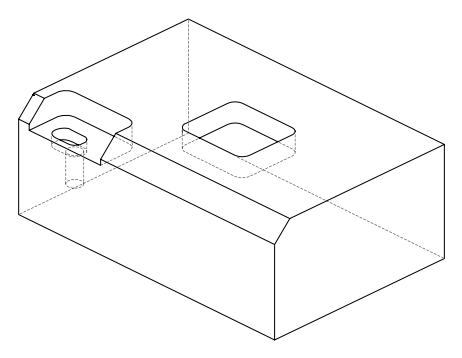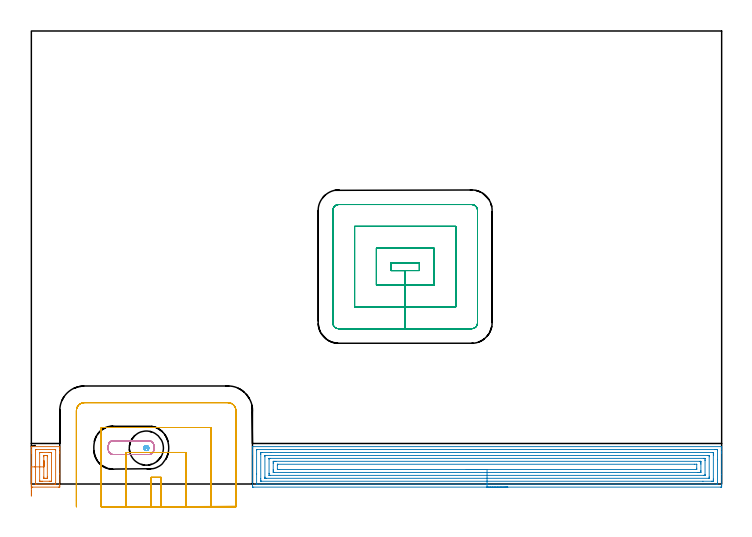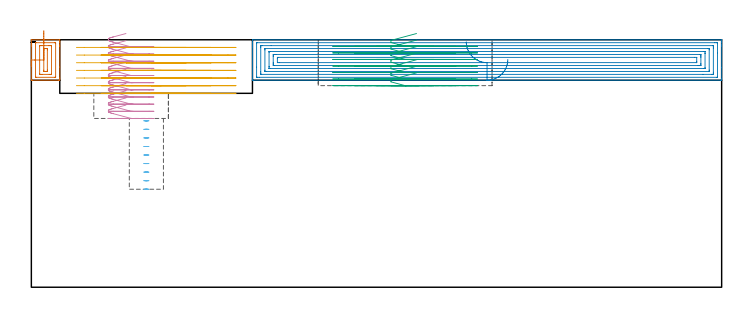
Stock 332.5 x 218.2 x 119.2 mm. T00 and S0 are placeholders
(PLAN: 6 operations, 3 tool changes, 35.3 min)
(1 AREA_MILL | FG_CHAMFER_SURFACE | UGT0205_001 | 1.09 min | 4095 mm3)
(2 AREA_MILL_1 | FG_CHAMFER_SURFACE_1 | UGT0205_001 | 13.03 min | 44459 mm3)
(3 MILL_RECTANGULAR_POCKET | POCKET_RECTANGULAR_STRAIGHT | UGT0201_132 | Follow Part, ap 3.5, ae 75% | 8.87 min | 134715 mm3)
(4 MILL_RECTANGULAR_POCKET_1 | POCKET_RECTANGULAR_STRAIGHT_1 | UGT0201_132 | Follow Part, ap 3.5, ae 75% | 2.3 min | 25212 mm3)
(5 MILL_SLOT | SLOT_PARTIAL_RECTANGULAR | UGT0201_008 | Follow Part, ap 4, ae 75% | 9.64 min | 91330 mm3)
(6 MILL_BLIND_HOLE_FROM_SOLID_MATERIAL | STEP1POCKET | UGT0201_132 | Spiral | 0.42 min | 7196 mm3)
(TOOL UGT0205_001 | Chamfer Mill 20 x 3 x 45 deg. | D20 FL50 Z2)
(TOOL UGT0201_132 | Carbide End Mill 14.0 | D14 FL30 Z4)
(TOOL UGT0201_008 | End Mill 16 mm | D16 FL32 Z4)
(OP 1 AREA_MILL)
G17 G21 G94 G90
T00 M6
G54
G17 G0 G90 X0. Y-5.892 S1061 M3
G43 Z129.2 H0
Z109.447
G94 G1 Y-5.249 Z108.858 F250.
Y-4.557 Z108.327
Y-3.821 Z107.858
Y-3.047 Z107.455
Y-2.241 Z107.121
Y-1.409 Z106.859
Y-0.558 Z106.67
Y0.307 Z106.556
Y1.179 Z106.518
Y2.05 Z106.556
Y2.915 Z106.67
Y3.767 Z106.859
Y4.599 Z107.121
Y5.405 Z107.455
Y6.179 Z107.858
Y6.915 Z108.327
Y7.607 Z108.858
Y8.25 Z109.447
Y14.874 Z116.068
Y15.446 Z116.642
Y15.757 Z116.953
Y16.329 Z117.525
Y16.641 Z117.835
Y17.664 Z118.863
X0.007 Y17.988 Z119.179
X0.009 Y17.997 Z119.188
X0.158 Y18. Z119.2
X13.542
X13.691 Y17.997 Z119.188
X13.693 Y17.988 Z119.179
X13.7 Y17.664 Z118.863
Y17.264 Z118.464
Y16.641 Z117.835
Y15.446 Z116.642
Y14.874 Z116.068
Y4.86 Z106.057
Y-0.427 Z100.771
X13.696 Y-1.024 Z100.173
X13.691 Y-1.492 Z99.706
X13.572 Y-1.495 Z99.703
X13.096 Y-1.5 Z99.7
X0.604
X0.188 Y-1.496 Z99.702
X0.01 Y-1.492 Z99.706
X0. Y-1.309 Z99.888
Y8.25 Z109.447
X1.496 Z109.45
X2.
X2.001 Y16.141 Z117.341
X2.008 Y16.526 Z117.726
X2.01 Y16.573 Z117.773
X2.025 Y16.579 Z117.779
X2.075 Y16.582 Z117.782
X2.179 Y16.585 Z117.785
X2.388 Y16.586 Z117.786
X11.312 Y16.585 Z117.785
X11.368
X11.69 Y16.577 Z117.777
X11.694 Y16.475 Z117.675
X11.699 Y16.257 Z117.457
Y0.359 Z101.559
X11.692 Y-0.026 Z101.174
X11.69 Y-0.073 Z101.127
X11.675 Y-0.079 Z101.121
X11.625 Y-0.082 Z101.118
X11.521 Y-0.085 Z101.115
X11.312 Y-0.086 Z101.114
X2.388 Y-0.085 Z101.115
X2.332
X2.01 Y-0.077 Z101.123
X2.006 Y0.025 Z101.225
X2.001 Y0.243 Z101.443
X2. Y8.25 Z109.45
X4.
Y15.045 Z116.245
X4.003 Y15.102 Z116.302
X4.009 Y15.147 Z116.347
X4.013 Y15.165 Z116.365
X4.024 Y15.166 Z116.366
X4.173 Y15.169 Z116.369
X4.765 Y15.171 Z116.371
X5.065 Y15.172 Z116.372
X8.334
X8.635 Y15.171 Z116.371
X9.228 Y15.17 Z116.37
X9.527 Y15.167 Z116.367
X9.626 Y15.165 Z116.365
X9.69 Y15.154 Z116.354
X9.694 Y15.045 Z116.245
X9.698 Y14.874 Z116.074
X9.7 Y14.703 Z115.903
Y1.455 Z102.655
X9.697 Y1.398 Z102.598
X9.691 Y1.353 Z102.553
X9.687 Y1.335 Z102.535
X9.676 Y1.334 Z102.534
X9.527 Y1.331 Z102.531
X8.935 Y1.329 Z102.529
X8.635 Y1.328 Z102.528
X5.366
X5.065 Y1.329 Z102.529
X4.472 Y1.33 Z102.53
X4.173 Y1.333 Z102.533
X4.074 Y1.335 Z102.535
X4.01 Y1.346 Z102.546
X4.006 Y1.455 Z102.655
X4.002 Y1.626 Z102.826
X4. Y1.797 Z102.997
Y8.25 Z109.45
X6.
Y13.108 Z114.308
X6.005 Y13.528 Z114.728
X6.01 Y13.737 Z114.937
X6.017 Y13.751 Z114.951
X6.043 Y13.753 Z114.953
X6.1 Y13.756 Z114.956
X6.194 Y13.757 Z114.957
X7.086
X7.59
X7.641 Y13.756 Z114.956
X7.677 Y13.753 Z114.953
X7.69 Y13.75 Z114.95
X7.693 Y13.731 Z114.931
X7.697 Y13.538 Z114.738
X7.7 Y13.15 Z114.35
Y3.392 Z104.592
X7.695 Y2.972 Z104.172
X7.69 Y2.763 Z103.963
X7.683 Y2.749 Z103.949
X7.657 Y2.747 Z103.947
X7.6 Y2.744 Z103.944
X7.506 Y2.743 Z103.943
X6.614
X6.109
X6.059 Y2.744 Z103.944
X6.023 Y2.747 Z103.947
X6.01 Y2.75 Z103.95
X6.007 Y2.769 Z103.969
X6.003 Y2.962 Z104.162
X6. Y3.35 Z104.55
Y8.25 Z109.45
Y8.839 Z110.093
Y9.37 Z110.785
Y9.839 Z111.521
Y10.242 Z112.295
Y10.576 Z113.101
Y10.838 Z113.933
Y11.027 Z114.785
Y11.141 Z115.65
Y11.179 Z116.521
Y11.141 Z117.393
Y11.027 Z118.258
Y10.838 Z119.109
Y10.576 Z119.941
Y10.242 Z120.747
Y9.839 Z121.521
Y9.37 Z122.257
Y8.839 Z122.949
Y8.25 Z123.592
G0 Z129.2
M5
M2
(OP 2 AREA_MILL_1)
G17 G21 G94 G90
T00 M6
G54
G17 G0 G90 X229.5 Y-1.5 S1061 M3
G43 Z129.2 H0
Z109.7
G94 G1 X229.462 Z108.828 F250.
X229.348 Z107.963
X229.159 Z107.112
X228.897 Z106.28
X228.563 Z105.474
X228.16 Z104.7
X227.692 Z103.964
X227.16 Z103.272
X226.571 Z102.629
X225.928 Z102.04
X225.236 Z101.508
X224.5 Z101.04
X223.726 Z100.637
X222.92 Z100.303
X222.088 Z100.041
X221.237 Z99.852
X220.372 Z99.738
X219.5 Z99.7
X107.1
X106.624 Y-1.495 Z99.703
X106.509 Y-1.492 Z99.706
X106.5 Y-1.024 Z100.173
Y14.28 Z115.475
Y14.874 Z116.068
Y15.452 Z116.649
Y15.757 Z116.953
Y16.336 Z117.532
Y16.641 Z117.835
Y17.671 Z118.871
X106.507 Y17.989 Z119.179
X106.509 Y17.997 Z119.188
X106.654 Y18. Z119.2
X332.346
X332.491 Y17.997 Z119.188
X332.493 Y17.989 Z119.179
X332.5 Y17.671 Z118.87
Y17.25 Z118.449
Y16.641 Z117.835
Y15.453 Z116.649
Y14.874 Z116.068
Y4.565 Z105.762
Y-0.735 Z100.462
X332.497 Y-1.024 Z100.173
X332.491 Y-1.492 Z99.706
X332.376 Y-1.495 Z99.703
X331.9 Y-1.5 Z99.7
X219.5
Y-0.086 Z101.114
X109.776
X108.884 Y-0.085 Z101.115
X108.827 Y-0.084 Z101.116
X108.51 Y-0.074 Z101.126
X108.506 Y0.024 Z101.224
X108.502 Y0.238 Z101.438
X108.5 Y4.781 Z105.981
X108.501 Y16.137 Z117.337
X108.505 Y16.518 Z117.718
X108.51 Y16.567 Z117.767
X108.514 Y16.58 Z117.78
X108.52 Y16.581 Z117.781
X108.571 Y16.584 Z117.784
X108.675 Y16.585 Z117.785
X108.884 Y16.586 Z117.786
X329.224
X330.116 Y16.585 Z117.785
X330.173 Y16.584 Z117.784
X330.49 Y16.574 Z117.774
X330.493 Y16.476 Z117.676
X330.498 Y16.262 Z117.462
X330.5 Y11.718 Z112.918
X330.499 Y0.363 Z101.563
X330.495 Y-0.018 Z101.182
X330.49 Y-0.068 Z101.132
X330.487 Y-0.08 Z101.12
X330.48 Y-0.082 Z101.118
X330.43 Y-0.084 Z101.116
X330.325 Y-0.085 Z101.115
X330.116 Y-0.086 Z101.114
X219.5
Y1.328 Z102.528
X110.668 Y1.329 Z102.529
X110.568 Y1.33 Z102.53
X110.533 Y1.332 Z102.532
X110.518 Y1.334 Z102.534
X110.51 Y1.35 Z102.55
X110.505 Y1.459 Z102.659
X110.502 Y1.626 Z102.826
X110.5 Y1.792 Z102.992
Y2.509 Z103.709
Y14.157 Z115.357
X110.505 Y14.874 Z116.074
X110.509 Y15.032 Z116.232
X110.527 Y15.165 Z116.365
X110.668 Y15.166 Z116.366
X111.261 Y15.17 Z116.37
X115.525 Y15.171 Z116.371
X328.332
X328.432 Y15.17 Z116.37
X328.467 Y15.167 Z116.367
X328.482 Y15.165 Z116.365
X328.49 Y15.15 Z116.35
X328.494 Y15.04 Z116.24
X328.498 Y14.874 Z116.074
X328.5 Y14.708 Z115.908
Y13.991 Z115.191
Y2.343 Z103.543
X328.495 Y1.626 Z102.826
X328.491 Y1.468 Z102.668
X328.473 Y1.335 Z102.535
X328.332 Y1.334 Z102.534
X327.739 Y1.329 Z102.529
X323.493 Y1.328 Z102.528
X219.5
Y2.743 Z103.943
X113.108
X112.606 Y2.744 Z103.944
X112.555 Y2.746 Z103.946
X112.521 Y2.749 Z103.949
X112.51 Y2.753 Z103.953
X112.508 Y2.773 Z103.973
X112.503 Y2.963 Z104.163
X112.5 Y3.345 Z104.545
Y13.108 Z114.308
X112.505 Y13.526 Z114.726
X112.51 Y13.734 Z114.934
X112.513 Y13.751 Z114.951
X112.538 Y13.753 Z114.953
X112.595 Y13.755 Z114.955
X112.689 Y13.757 Z114.957
X325.892
X326.394 Y13.756 Z114.956
X326.445 Y13.754 Z114.954
X326.479 Y13.751 Z114.951
X326.49 Y13.747 Z114.947
X326.492 Y13.727 Z114.927
X326.497 Y13.537 Z114.737
X326.5 Y13.155 Z114.355
Y3.392 Z104.592
X326.495 Y2.974 Z104.174
X326.49 Y2.766 Z103.966
X326.487 Y2.749 Z103.949
X326.462 Y2.747 Z103.947
X326.405 Y2.744 Z103.944
X326.311 Y2.743 Z103.943
X219.5
Y4.157 Z105.357
X115.009
X114.769 Y4.159 Z105.359
X114.61 Y4.163 Z105.363
X114.509 Y4.167 Z105.367
X114.507 Y4.187 Z105.387
X114.504 Y4.275 Z105.475
X114.5 Y4.898 Z106.098
Y5.159 Z106.359
Y11.963 Z113.163
X114.503 Y12.224 Z113.424
X114.506 Y12.302 Z113.502
X114.509 Y12.334 Z113.534
X114.65 Y12.338 Z113.538
X114.889 Y12.342 Z113.542
X115.009 Y12.343 Z113.543
X323.991
X324.231 Y12.341 Z113.541
X324.39 Y12.337 Z113.537
X324.491 Y12.333 Z113.533
X324.493 Y12.313 Z113.513
X324.496 Y12.224 Z113.424
X324.5 Y11.602 Z112.802
Y11.341 Z112.541
Y4.537 Z105.737
X324.497 Y4.275 Z105.475
X324.494 Y4.198 Z105.398
X324.491 Y4.166 Z105.366
X324.351 Y4.162 Z105.362
X324.111 Y4.158 Z105.358
X323.991 Y4.157 Z105.357
X219.5
Y5.571 Z106.771
X116.913
X116.754 Y5.572 Z106.772
X116.628 Y5.575 Z106.775
X116.545 Y5.578 Z106.778
X116.51 Y5.584 Z106.784
X116.508 Y5.634 Z106.834
X116.503 Y6.042 Z107.242
X116.5 Y6.45 Z107.65
Y6.925 Z108.125
Y9.983 Z111.183
X116.502 Y10.458 Z111.658
X116.505 Y10.862 Z112.062
X116.51 Y10.918 Z112.118
X116.557 Y10.922 Z112.122
X116.675 Y10.925 Z112.125
X116.913 Y10.928 Z112.128
X117.329 Y10.929 Z112.129
X117.805
X322.087
X322.246 Y10.928 Z112.128
X322.372 Y10.925 Z112.125
X322.455 Y10.922 Z112.122
X322.49 Y10.915 Z112.115
X322.492 Y10.866 Z112.066
X322.497 Y10.458 Z111.658
X322.5 Y10.05 Z111.25
Y9.575 Z110.775
Y6.517 Z107.717
X322.498 Y6.042 Z107.242
X322.495 Y5.638 Z106.838
X322.49 Y5.581 Z106.781
X322.443 Y5.578 Z106.778
X322.325 Y5.575 Z106.775
X322.087 Y5.572 Z106.772
X321.671 Y5.571 Z106.771
X321.195
X219.5
Y6.985 Z108.185
X119.589
X118.697 Y6.987 Z108.187
X118.634
X118.526 Y6.992 Z108.192
X118.509 Y7.027 Z108.227
X118.505 Y7.042 Z108.242
X118.501 Y7.119 Z108.319
X118.5 Y8.886 Z110.086
X118.502 Y9.081 Z110.281
X118.509 Y9.471 Z110.671
X118.512 Y9.51 Z110.71
X118.517 Y9.511 Z110.711
X118.541 Y9.513 Z110.713
X118.758 Y9.515 Z110.715
X319.411
X320.303 Y9.513 Z110.713
X320.366 Y9.512 Z110.712
X320.474 Y9.508 Z110.708
X320.491 Y9.473 Z110.673
X320.495 Y9.458 Z110.658
X320.499 Y9.381 Z110.581
X320.5 Y7.614 Z108.814
X320.498 Y7.419 Z108.619
X320.491 Y7.029 Z108.229
X320.488 Y6.99 Z108.19
X320.483 Y6.989 Z108.189
X320.459 Y6.987 Z108.187
X320.407 Y6.986 Z108.186
X320.303 Y6.985 Z108.185
X219.5
X218.628 Z108.223
X217.764 Z108.337
X216.912 Z108.526
X216.08 Z108.788
X215.274 Z109.122
X214.5 Z109.525
X213.764 Z109.994
X213.072 Z110.525
X212.429 Z111.114
X211.84 Z111.757
X211.309 Z112.449
X210.84 Z113.185
X210.437 Z113.959
X210.103 Z114.765
X209.841 Z115.597
X209.652 Z116.449
X209.538 Z117.314
X209.5 Z118.185
G0 Z129.2
M5
M2
(OP 3 MILL_RECTANGULAR_POCKET)
G17 G21 G94 G90
T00 M6
G54
G17 G0 G90 X185.529 Y106.6 S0 M3
G43 Z129.2 H0
Z122.2
G94 G1 X173.2 Z118.896 F250.
Y102.8 Z117.878
X180.05 Z116.043
X186.9 F500.
Y106.6
X173.2
Y102.8
X180.05
Y95.8
X193.9
Y113.6
X166.2
Y95.8
X180.05
Y85.3
X204.4
Y124.1
X155.7
Y85.3
X180.05
Y74.8
X212.1
G3 X214.9 Y77.6 R2.8
G1 Y131.8
G3 X212.1 Y134.6 R2.8
G1 X148.
G3 X145.2 Y131.8 R2.8
G1 Y77.6
G3 X148. Y74.8 R2.8
G1 X180.05
X181.05
G0 X185.529 Y106.6 Z119.043
G1 X173.2 Z115.739 F250.
Y102.8 Z114.721
X180.05 Z112.886
X186.9 F500.
Y106.6
X173.2
Y102.8
X180.05
Y95.8
X193.9
Y113.6
X166.2
Y95.8
X180.05
Y85.3
X204.4
Y124.1
X155.7
Y85.3
X180.05
Y74.8
X212.1
G3 X214.9 Y77.6 R2.8
G1 Y131.8
G3 X212.1 Y134.6 R2.8
G1 X148.
G3 X145.2 Y131.8 R2.8
G1 Y77.6
G3 X148. Y74.8 R2.8
G1 X180.05
X181.05
G0 X185.529 Y106.6 Z115.886
G1 X173.2 Z112.582 F250.
Y102.8 Z111.564
X180.05 Z109.729
X186.9 F500.
Y106.6
X173.2
Y102.8
X180.05
Y95.8
X193.9
Y113.6
X166.2
Y95.8
X180.05
Y85.3
X204.4
Y124.1
X155.7
Y85.3
X180.05
Y74.8
X212.1
G3 X214.9 Y77.6 R2.8
G1 Y131.8
G3 X212.1 Y134.6 R2.8
G1 X148.
G3 X145.2 Y131.8 R2.8
G1 Y77.6
G3 X148. Y74.8 R2.8
G1 X180.05
X181.05
G0 X185.529 Y106.6 Z112.729
G1 X173.2 Z109.425 F250.
Y102.8 Z108.407
X180.05 Z106.571
X186.9 F500.
Y106.6
X173.2
Y102.8
X180.05
Y95.8
X193.9
Y113.6
X166.2
Y95.8
X180.05
Y85.3
X204.4
Y124.1
X155.7
Y85.3
X180.05
Y74.8
X212.1
G3 X214.9 Y77.6 R2.8
G1 Y131.8
G3 X212.1 Y134.6 R2.8
G1 X148.
G3 X145.2 Y131.8 R2.8
G1 Y77.6
G3 X148. Y74.8 R2.8
G1 X180.05
X181.05
G0 X185.529 Y106.6 Z109.571
G1 X173.2 Z106.268 F250.
Y102.8 Z105.25
X180.05 Z103.414
X186.9 F500.
Y106.6
X173.2
Y102.8
X180.05
Y95.8
X193.9
Y113.6
X166.2
Y95.8
X180.05
Y85.3
X204.4
Y124.1
X155.7
Y85.3
X180.05
Y74.8
X212.1
G3 X214.9 Y77.6 R2.8
G1 Y131.8
G3 X212.1 Y134.6 R2.8
G1 X148.
G3 X145.2 Y131.8 R2.8
G1 Y77.6
G3 X148. Y74.8 R2.8
G1 X180.05
X181.05
G0 X185.529 Y106.6 Z106.414
G1 X173.2 Z103.111 F250.
Y102.8 Z102.093
X180.05 Z100.257
X186.9 F500.
Y106.6
X173.2
Y102.8
X180.05
Y95.8
X193.9
Y113.6
X166.2
Y95.8
X180.05
Y85.3
X204.4
Y124.1
X155.7
Y85.3
X180.05
Y74.8
X212.1
G3 X214.9 Y77.6 R2.8
G1 Y131.8
G3 X212.1 Y134.6 R2.8
G1 X148.
G3 X145.2 Y131.8 R2.8
G1 Y77.6
G3 X148. Y74.8 R2.8
G1 X180.05
X181.05
G0 X185.529 Y106.6 Z103.257
G1 X173.2 Z99.954 F250.
Y102.8 Z98.935
X180.05 Z97.1
X186.9 F500.
Y106.6
X173.2
Y102.8
X180.05
Y95.8
X193.9
Y113.6
X166.2
Y95.8
X180.05
Y85.3
X204.4
Y124.1
X155.7
Y85.3
X180.05
Y74.8
X212.1
G3 X214.9 Y77.6 R2.8
G1 Y131.8
G3 X212.1 Y134.6 R2.8
G1 X148.
G3 X145.2 Y131.8 R2.8
G1 Y77.6
G3 X148. Y74.8 R2.8
G1 X180.05
X181.05
G0 Z129.2
M5
M2
(OP 4 MILL_RECTANGULAR_POCKET_1)
G17 G21 G94 G90
T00 M6
G54
G17 G0 G90 X45.573 Y20.8 S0 M3
G43 Z129.2 H0
Z122.2
G94 G1 X39.4 Z120.546 F250.
X39.248 Z120.505
X38.839 Y20.736 Z120.394
X38.448 Y20.599 Z120.283
X38.088 Y20.395 Z120.172
X37.77 Y20.13 Z120.061
X37.505 Y19.812 Z119.951
X37.301 Y19.452 Z119.84
X37.164 Y19.061 Z119.729
X37.1 Y18.652 Z119.618
Y16.348 Z119.
X37.164 Y15.939 Z118.89
X37.301 Y15.548 Z118.779
X37.505 Y15.188 Z118.668
X37.77 Y14.87 Z118.557
X38.088 Y14.605 Z118.446
X38.448 Y14.401 Z118.335
X38.839 Y14.264 Z118.224
X39.248 Y14.2 Z118.113
X39.4 Z118.072
X48.05 Z115.754
X56.7 F500.
G3 X59. Y16.5 R2.3
G1 Y18.5
G3 X56.7 Y20.8 R2.3
G1 X39.4
G3 X37.1 Y18.5 R2.3
G1 Y16.5
G3 X39.4 Y14.2 R2.3
G1 X48.05
X49.05
G0 X45.573 Y20.8 Z118.754
G1 X39.4 Z117.1 F250.
X39.248 Z117.06
X38.839 Y20.736 Z116.949
X38.448 Y20.599 Z116.838
X38.088 Y20.395 Z116.727
X37.77 Y20.13 Z116.616
X37.505 Y19.812 Z116.505
X37.301 Y19.452 Z116.394
X37.164 Y19.061 Z116.283
X37.1 Y18.652 Z116.172
Y16.348 Z115.555
X37.164 Y15.939 Z115.444
X37.301 Y15.548 Z115.333
X37.505 Y15.188 Z115.222
X37.77 Y14.87 Z115.111
X38.088 Y14.605 Z115.
X38.448 Y14.401 Z114.889
X38.839 Y14.264 Z114.778
X39.248 Y14.2 Z114.667
X39.4 Z114.627
X48.05 Z112.309
X56.7 F500.
G3 X59. Y16.5 R2.3
G1 Y18.5
G3 X56.7 Y20.8 R2.3
G1 X39.4
G3 X37.1 Y18.5 R2.3
G1 Y16.5
G3 X39.4 Y14.2 R2.3
G1 X48.05
X49.05
G0 X45.573 Y20.8 Z115.309
G1 X39.4 Z113.655 F250.
X39.248 Z113.614
X38.839 Y20.736 Z113.503
X38.448 Y20.599 Z113.392
X38.088 Y20.395 Z113.282
X37.77 Y20.13 Z113.171
X37.505 Y19.812 Z113.06
X37.301 Y19.452 Z112.949
X37.164 Y19.061 Z112.838
X37.1 Y18.652 Z112.727
Y16.348 Z112.11
X37.164 Y15.939 Z111.999
X37.301 Y15.548 Z111.888
X37.505 Y15.188 Z111.777
X37.77 Y14.87 Z111.666
X38.088 Y14.605 Z111.555
X38.448 Y14.401 Z111.444
X38.839 Y14.264 Z111.333
X39.248 Y14.2 Z111.222
X39.4 Z111.181
X48.05 Z108.864
X56.7 F500.
G3 X59. Y16.5 R2.3
G1 Y18.5
G3 X56.7 Y20.8 R2.3
G1 X39.4
G3 X37.1 Y18.5 R2.3
G1 Y16.5
G3 X39.4 Y14.2 R2.3
G1 X48.05
X49.05
G0 X45.573 Y20.8 Z111.864
G1 X39.4 Z110.21 F250.
X39.248 Z110.169
X38.839 Y20.736 Z110.058
X38.448 Y20.599 Z109.947
X38.088 Y20.395 Z109.836
X37.77 Y20.13 Z109.725
X37.505 Y19.812 Z109.614
X37.301 Y19.452 Z109.503
X37.164 Y19.061 Z109.392
X37.1 Y18.652 Z109.281
Y16.348 Z108.664
X37.164 Y15.939 Z108.553
X37.301 Y15.548 Z108.442
X37.505 Y15.188 Z108.331
X37.77 Y14.87 Z108.22
X38.088 Y14.605 Z108.109
X38.448 Y14.401 Z107.998
X38.839 Y14.264 Z107.887
X39.248 Y14.2 Z107.777
X39.4 Z107.736
X48.05 Z105.418
X56.7 F500.
G3 X59. Y16.5 R2.3
G1 Y18.5
G3 X56.7 Y20.8 R2.3
G1 X39.4
G3 X37.1 Y18.5 R2.3
G1 Y16.5
G3 X39.4 Y14.2 R2.3
G1 X48.05
X49.05
G0 X45.573 Y20.8 Z108.418
G1 X39.4 Z106.764 F250.
X39.248 Z106.723
X38.839 Y20.736 Z106.613
X38.448 Y20.599 Z106.502
X38.088 Y20.395 Z106.391
X37.77 Y20.13 Z106.28
X37.505 Y19.812 Z106.169
X37.301 Y19.452 Z106.058
X37.164 Y19.061 Z105.947
X37.1 Y18.652 Z105.836
Y16.348 Z105.219
X37.164 Y15.939 Z105.108
X37.301 Y15.548 Z104.997
X37.505 Y15.188 Z104.886
X37.77 Y14.87 Z104.775
X38.088 Y14.605 Z104.664
X38.448 Y14.401 Z104.553
X38.839 Y14.264 Z104.442
X39.248 Y14.2 Z104.331
X39.4 Z104.29
X48.05 Z101.973
X56.7 F500.
G3 X59. Y16.5 R2.3
G1 Y18.5
G3 X56.7 Y20.8 R2.3
G1 X39.4
G3 X37.1 Y18.5 R2.3
G1 Y16.5
G3 X39.4 Y14.2 R2.3
G1 X48.05
X49.05
G0 X45.573 Y20.8 Z104.973
G1 X39.4 Z103.319 F250.
X39.248 Z103.278
X38.839 Y20.736 Z103.167
X38.448 Y20.599 Z103.056
X38.088 Y20.395 Z102.945
X37.77 Y20.13 Z102.834
X37.505 Y19.812 Z102.723
X37.301 Y19.452 Z102.612
X37.164 Y19.061 Z102.501
X37.1 Y18.652 Z102.39
Y16.348 Z101.773
X37.164 Y15.939 Z101.662
X37.301 Y15.548 Z101.551
X37.505 Y15.188 Z101.44
X37.77 Y14.87 Z101.329
X38.088 Y14.605 Z101.218
X38.448 Y14.401 Z101.108
X38.839 Y14.264 Z100.997
X39.248 Y14.2 Z100.886
X39.4 Z100.845
X48.05 Z98.527
X56.7 F500.
G3 X59. Y16.5 R2.3
G1 Y18.5
G3 X56.7 Y20.8 R2.3
G1 X39.4
G3 X37.1 Y18.5 R2.3
G1 Y16.5
G3 X39.4 Y14.2 R2.3
G1 X48.05
X49.05
G0 X45.573 Y20.8 Z101.527
G1 X39.4 Z99.873 F250.
X39.248 Z99.833
X38.839 Y20.736 Z99.722
X38.448 Y20.599 Z99.611
X38.088 Y20.395 Z99.5
X37.77 Y20.13 Z99.389
X37.505 Y19.812 Z99.278
X37.301 Y19.452 Z99.167
X37.164 Y19.061 Z99.056
X37.1 Y18.652 Z98.945
Y16.348 Z98.328
X37.164 Y15.939 Z98.217
X37.301 Y15.548 Z98.106
X37.505 Y15.188 Z97.995
X37.77 Y14.87 Z97.884
X38.088 Y14.605 Z97.773
X38.448 Y14.401 Z97.662
X38.839 Y14.264 Z97.551
X39.248 Y14.2 Z97.44
X39.4 Z97.4
X48.05 Z95.082
X56.7 F500.
G3 X59. Y16.5 R2.3
G1 Y18.5
G3 X56.7 Y20.8 R2.3
G1 X39.4
G3 X37.1 Y18.5 R2.3
G1 Y16.5
G3 X39.4 Y14.2 R2.3
G1 X48.05
X49.05
G0 X45.573 Y20.8 Z98.082
G1 X39.4 Z96.428 F250.
X39.248 Z96.387
X38.839 Y20.736 Z96.276
X38.448 Y20.599 Z96.165
X38.088 Y20.395 Z96.054
X37.77 Y20.13 Z95.943
X37.505 Y19.812 Z95.832
X37.301 Y19.452 Z95.721
X37.164 Y19.061 Z95.611
X37.1 Y18.652 Z95.5
Y16.348 Z94.882
X37.164 Y15.939 Z94.771
X37.301 Y15.548 Z94.66
X37.505 Y15.188 Z94.549
X37.77 Y14.87 Z94.439
X38.088 Y14.605 Z94.328
X38.448 Y14.401 Z94.217
X38.839 Y14.264 Z94.106
X39.248 Y14.2 Z93.995
X39.4 Z93.954
X48.05 Z91.636
X56.7 F500.
G3 X59. Y16.5 R2.3
G1 Y18.5
G3 X56.7 Y20.8 R2.3
G1 X39.4
G3 X37.1 Y18.5 R2.3
G1 Y16.5
G3 X39.4 Y14.2 R2.3
G1 X48.05
X49.05
G0 X45.573 Y20.8 Z94.636
G1 X39.4 Z92.982 F250.
X39.248 Z92.942
X38.839 Y20.736 Z92.831
X38.448 Y20.599 Z92.72
X38.088 Y20.395 Z92.609
X37.77 Y20.13 Z92.498
X37.505 Y19.812 Z92.387
X37.301 Y19.452 Z92.276
X37.164 Y19.061 Z92.165
X37.1 Y18.652 Z92.054
Y16.348 Z91.437
X37.164 Y15.939 Z91.326
X37.301 Y15.548 Z91.215
X37.505 Y15.188 Z91.104
X37.77 Y14.87 Z90.993
X38.088 Y14.605 Z90.882
X38.448 Y14.401 Z90.771
X38.839 Y14.264 Z90.66
X39.248 Y14.2 Z90.549
X39.4 Z90.509
X48.05 Z88.191
X56.7 F500.
G3 X59. Y16.5 R2.3
G1 Y18.5
G3 X56.7 Y20.8 R2.3
G1 X39.4
G3 X37.1 Y18.5 R2.3
G1 Y16.5
G3 X39.4 Y14.2 R2.3
G1 X48.05
X49.05
G0 X45.573 Y20.8 Z91.191
G1 X39.4 Z89.537 F250.
X39.248 Z89.496
X38.839 Y20.736 Z89.385
X38.448 Y20.599 Z89.274
X38.088 Y20.395 Z89.163
X37.77 Y20.13 Z89.052
X37.505 Y19.812 Z88.942
X37.301 Y19.452 Z88.831
X37.164 Y19.061 Z88.72
X37.1 Y18.652 Z88.609
Y16.348 Z87.991
X37.164 Y15.939 Z87.881
X37.301 Y15.548 Z87.77
X37.505 Y15.188 Z87.659
X37.77 Y14.87 Z87.548
X38.088 Y14.605 Z87.437
X38.448 Y14.401 Z87.326
X38.839 Y14.264 Z87.215
X39.248 Y14.2 Z87.104
X39.4 Z87.063
X48.05 Z84.745
X56.7 F500.
G3 X59. Y16.5 R2.3
G1 Y18.5
G3 X56.7 Y20.8 R2.3
G1 X39.4
G3 X37.1 Y18.5 R2.3
G1 Y16.5
G3 X39.4 Y14.2 R2.3
G1 X48.05
X49.05
G0 X45.573 Y20.8 Z87.745
G1 X39.4 Z86.091 F250.
X39.248 Z86.051
X38.839 Y20.736 Z85.94
X38.448 Y20.599 Z85.829
X38.088 Y20.395 Z85.718
X37.77 Y20.13 Z85.607
X37.505 Y19.812 Z85.496
X37.301 Y19.452 Z85.385
X37.164 Y19.061 Z85.274
X37.1 Y18.652 Z85.163
Y16.348 Z84.546
X37.164 Y15.939 Z84.435
X37.301 Y15.548 Z84.324
X37.505 Y15.188 Z84.213
X37.77 Y14.87 Z84.102
X38.088 Y14.605 Z83.991
X38.448 Y14.401 Z83.88
X38.839 Y14.264 Z83.769
X39.248 Y14.2 Z83.658
X39.4 Z83.618
X48.05 Z81.3
X56.7 F500.
G3 X59. Y16.5 R2.3
G1 Y18.5
G3 X56.7 Y20.8 R2.3
G1 X39.4
G3 X37.1 Y18.5 R2.3
G1 Y16.5
G3 X39.4 Y14.2 R2.3
G1 X48.05
X49.05
G0 Z129.2
M5
M2
(OP 5 MILL_SLOT)
G17 G21 G94 G90
T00 M6
G54
G17 G0 G90 X62.522 Y-11. S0 M3
G43 Z129.2 H0
Z115.514
G94 G1 X62.501 Y-8. F250.
X62.5 Y-7.746 F500.
Y3.2
X57.7
Y-7.746
X57.699 Y-8.
X57.678 Y-11. F250.
X74.533
X74.501 Y-8.
G2 X74.5 Y-7.746 R24. F500.
G1 Y15.2
X56.729
X56.671 Y15.191
X56.485 Y15.188
X55.942 Y15.199
X55.874 Y15.2
X55.811
X45.7
Y-7.746
G2 X45.699 Y-8. R24.
G1 X45.667 Y-11. F250.
X86.566 Y-10.999
X86.503 Y-8.
G2 X86.5 Y-7.746 R12. F500.
G1 Y27.2
X33.7
Y-7.746
G2 X33.697 Y-8. R12.
G1 X33.634 Y-10.999 F250.
X98.5 Y-10.746
Y-7.746
Y35.4 F500.
G3 X94.7 Y39.2 R3.8
G1 X25.5
G3 X21.7 Y35.4 R3.8
G1 Y-7.746
Y-10.746 F250.
G0 X62.522 Y-11. Z111.828
G1 X62.501 Y-8.
X62.5 Y-7.746 F500.
Y3.2
X57.7
Y-7.746
X57.699 Y-8.
X57.678 Y-11. F250.
X74.533
X74.501 Y-8.
G2 X74.5 Y-7.746 R24. F500.
G1 Y15.2
X56.729
X56.671 Y15.191
X56.485 Y15.188
X55.874 Y15.2
X55.812
X45.7
Y-7.746
G2 X45.699 Y-8. R24.
G1 X45.667 Y-11. F250.
X86.566 Y-10.999
X86.503 Y-8.
G2 X86.5 Y-7.746 R12. F500.
G1 Y27.2
X33.7
Y-7.746
G2 X33.697 Y-8. R12.
G1 X33.634 Y-10.999 F250.
X98.5 Y-10.746
Y-7.746
Y35.4 F500.
G3 X94.7 Y39.2 R3.8
G1 X25.5
G3 X21.7 Y35.4 R3.8
G1 Y-7.746
Y-10.746 F250.
G0 X62.518 Y-11. Z108.143
G1 X62.501 Y-8.
X62.5 Y-7.787 F500.
Y3.2
X57.7
Y-7.787
X57.699 Y-8.
X57.682 Y-11. F250.
X74.528
X74.501 Y-8.
X74.5 Y-7.787 F500.
Y15.2
X56.729
X56.671 Y15.191
X56.485 Y15.188
X55.874 Y15.2
X45.7
Y-7.787
X45.699 Y-8.
X45.672 Y-11. F250.
X86.555
X86.502 Y-8.
G2 X86.5 Y-7.787 R12. F500.
G1 Y27.2
X33.7
Y-7.787
G2 X33.698 Y-8. R12.
G1 X33.645 Y-11. F250.
X98.5 Y-10.787
Y-7.787
Y35.4 F500.
G3 X94.7 Y39.2 R3.8
G1 X25.5
G3 X21.7 Y35.4 R3.8
G1 Y-7.787
Y-10.787 F250.
G0 X62.5 Y-11. Z104.457
G1 Y-8.
Y3.2 F500.
X57.7
Y-8.
Y-11. F250.
X74.5
Y-8.
Y15.2 F500.
X56.729
X56.671 Y15.191
X56.485 Y15.188
X55.874 Y15.2
X55.805
X45.7
Y-8.
Y-11. F250.
X86.5
Y-8.
Y27.2 F500.
X33.7
Y-8.
Y-11. F250.
X98.5
Y-8.
Y35.4 F500.
G3 X94.7 Y39.2 R3.8
G1 X25.5
G3 X21.7 Y35.4 R3.8
G1 Y-8.
Y-11. F250.
G0 X62.5 Z100.771
G1 Y-8.
Y3.2 F500.
X57.7
Y-8.
Y-11. F250.
X74.5
Y-8.
Y15.2 F500.
X56.729
X56.671 Y15.191
X56.485 Y15.188
X55.874 Y15.2
X55.806
X45.7
Y-8.
Y-11. F250.
X86.5
Y-8.
Y27.2 F500.
X33.7
Y-8.
Y-11. F250.
X98.5
Y-8.
Y35.4 F500.
G3 X94.7 Y39.2 R3.8
G1 X25.5
G3 X21.7 Y35.4 R3.8
G1 Y-8.
Y-11. F250.
G0 X62.5 Z97.086
G1 Y-8.
Y3.2 F500.
X57.7
Y-8.
Y-11. F250.
X74.5
Y-8.
Y15.2 F500.
X56.729
X56.671 Y15.191
X56.485 Y15.188
X55.874 Y15.2
X45.7
Y-8.
Y-11. F250.
X86.5
Y-8.
Y27.2 F500.
X33.7
Y-8.
Y-11. F250.
X98.5
Y-8.
Y35.4 F500.
G3 X94.7 Y39.2 R3.8
G1 X25.5
G3 X21.7 Y35.4 R3.8
G1 Y-8.
Y-11. F250.
G0 X62.5 Z93.4
G1 Y-8.
Y3.2 F500.
X57.7
Y-8.
Y-11. F250.
X74.5
Y-8.
Y15.2 F500.
X56.729
X56.671 Y15.191
X56.485 Y15.188
X55.874 Y15.2
X55.803
X45.7
Y-8.
Y-11. F250.
X86.5
Y-8.
Y27.2 F500.
X33.7
Y-8.
Y-11. F250.
X98.5
Y-8.
Y35.4 F500.
G3 X94.7 Y39.2 R3.8
G1 X25.5
G3 X21.7 Y35.4 R3.8
G1 Y-8.
Y-11. F250.
G0 Z129.2
M5
M2
(OP 6 MILL_BLIND_HOLE_FROM_SOLID_MATERIAL)
G17 G21 G94 G90
T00 M6
G54
G17 G0 G90 X55.4 Y17.3 S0 M3
G43 Z129.2 H0
Z80.178
G94 G3 X56. Y17.9 R0.6 F250.
X55.4 Y18.5 R0.6
X54.2 Y17.3 R1.2
X55.4 Y18.5 R-1.2
X54.8 Y17.9 R0.6
X55.4 Y17.3 R0.6
G0 Z76.056
G3 X56. Y17.9 R0.6
X55.4 Y18.5 R0.6
X54.2 Y17.3 R1.2
X55.4 Y18.5 R-1.2
X54.8 Y17.9 R0.6
X55.4 Y17.3 R0.6
G0 Z71.933
G3 X56. Y17.9 R0.6
X55.4 Y18.5 R0.6
X54.2 Y17.3 R1.2
X55.4 Y18.5 R-1.2
X54.8 Y17.9 R0.6
X55.4 Y17.3 R0.6
G0 Z67.811
G3 X56. Y17.9 R0.6
X55.4 Y18.5 R0.6
X54.2 Y17.3 R1.2
X55.4 Y18.5 R-1.2
X54.8 Y17.9 R0.6
X55.4 Y17.3 R0.6
G0 Z63.689
G3 X56. Y17.9 R0.6
X55.4 Y18.5 R0.6
X54.2 Y17.3 R1.2
X55.4 Y18.5 R-1.2
X54.8 Y17.9 R0.6
X55.4 Y17.3 R0.6
G0 Z59.567
G3 X56. Y17.9 R0.6
X55.4 Y18.5 R0.6
X54.2 Y17.3 R1.2
X55.4 Y18.5 R-1.2
X54.8 Y17.9 R0.6
X55.4 Y17.3 R0.6
G0 Z55.444
G3 X56. Y17.9 R0.6
X55.4 Y18.5 R0.6
X54.2 Y17.3 R1.2
X55.4 Y18.5 R-1.2
X54.8 Y17.9 R0.6
X55.4 Y17.3 R0.6
G0 Z51.322
G3 X56. Y17.9 R0.6
X55.4 Y18.5 R0.6
X54.2 Y17.3 R1.2
X55.4 Y18.5 R-1.2
X54.8 Y17.9 R0.6
X55.4 Y17.3 R0.6
G0 Z47.2
G3 X56. Y17.9 R0.6
X55.4 Y18.5 R0.6
X54.2 Y17.3 R1.2
X55.4 Y18.5 R-1.2
X54.8 Y17.9 R0.6
X55.4 Y17.3 R0.6
G0 Z129.2
M5
M2
